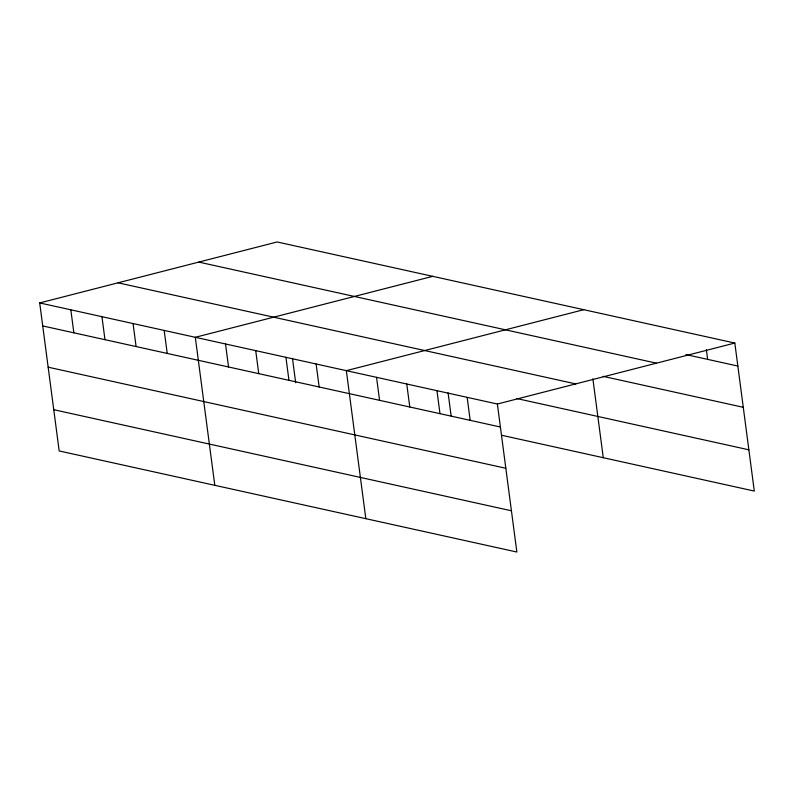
<?xml version="1.0" encoding="UTF-8"?>
<svg xmlns="http://www.w3.org/2000/svg" width="794" height="794" viewBox="0 0 794 794"><rect width="100%" height="100%" fill="white"/><g stroke="black" fill="none" stroke-linecap="round" stroke-linejoin="round"><path stroke-width="1.19" d="M39.7 302.931L497.372 404.017L516.854 552.029L59.183 450.952L39.7 302.931L277.146 241.972L734.817 343.048L754.3 491.069L501.778 435.291M432.75 276.332L195.304 337.301L214.797 485.323M583.779 309.69L346.343 370.659L365.826 518.681M497.372 404.017L734.817 343.048M685.887 354.571L737.844 366.044M198.788 262.089L656.459 363.166M603.112 376.346L743.273 407.302M118.058 282.813L575.729 383.899M516.884 398.568L748.871 449.811M42.727 325.937L500.399 427.013M48.156 367.185L505.828 468.271M53.754 409.694L511.425 510.78M706.362 349.688L707.633 359.374M592.88 378.807L603.271 457.711M467.16 397.347L470.187 420.344M448.084 392.802L451.121 415.858M436.958 390.678L439.985 413.674M406.756 383.998L409.783 406.994M376.545 377.329L379.572 400.325M316.131 363.989L319.158 386.986M292.48 358.431L295.676 382.708M285.929 357.32L288.956 380.316M255.718 350.64L258.745 373.646M225.516 343.971L228.543 366.967M164.189 330.433L167.216 353.429M133.064 323.555L136.092 346.551M101.94 316.677L104.967 339.683M70.825 309.809L73.852 332.805"/></g></svg>
